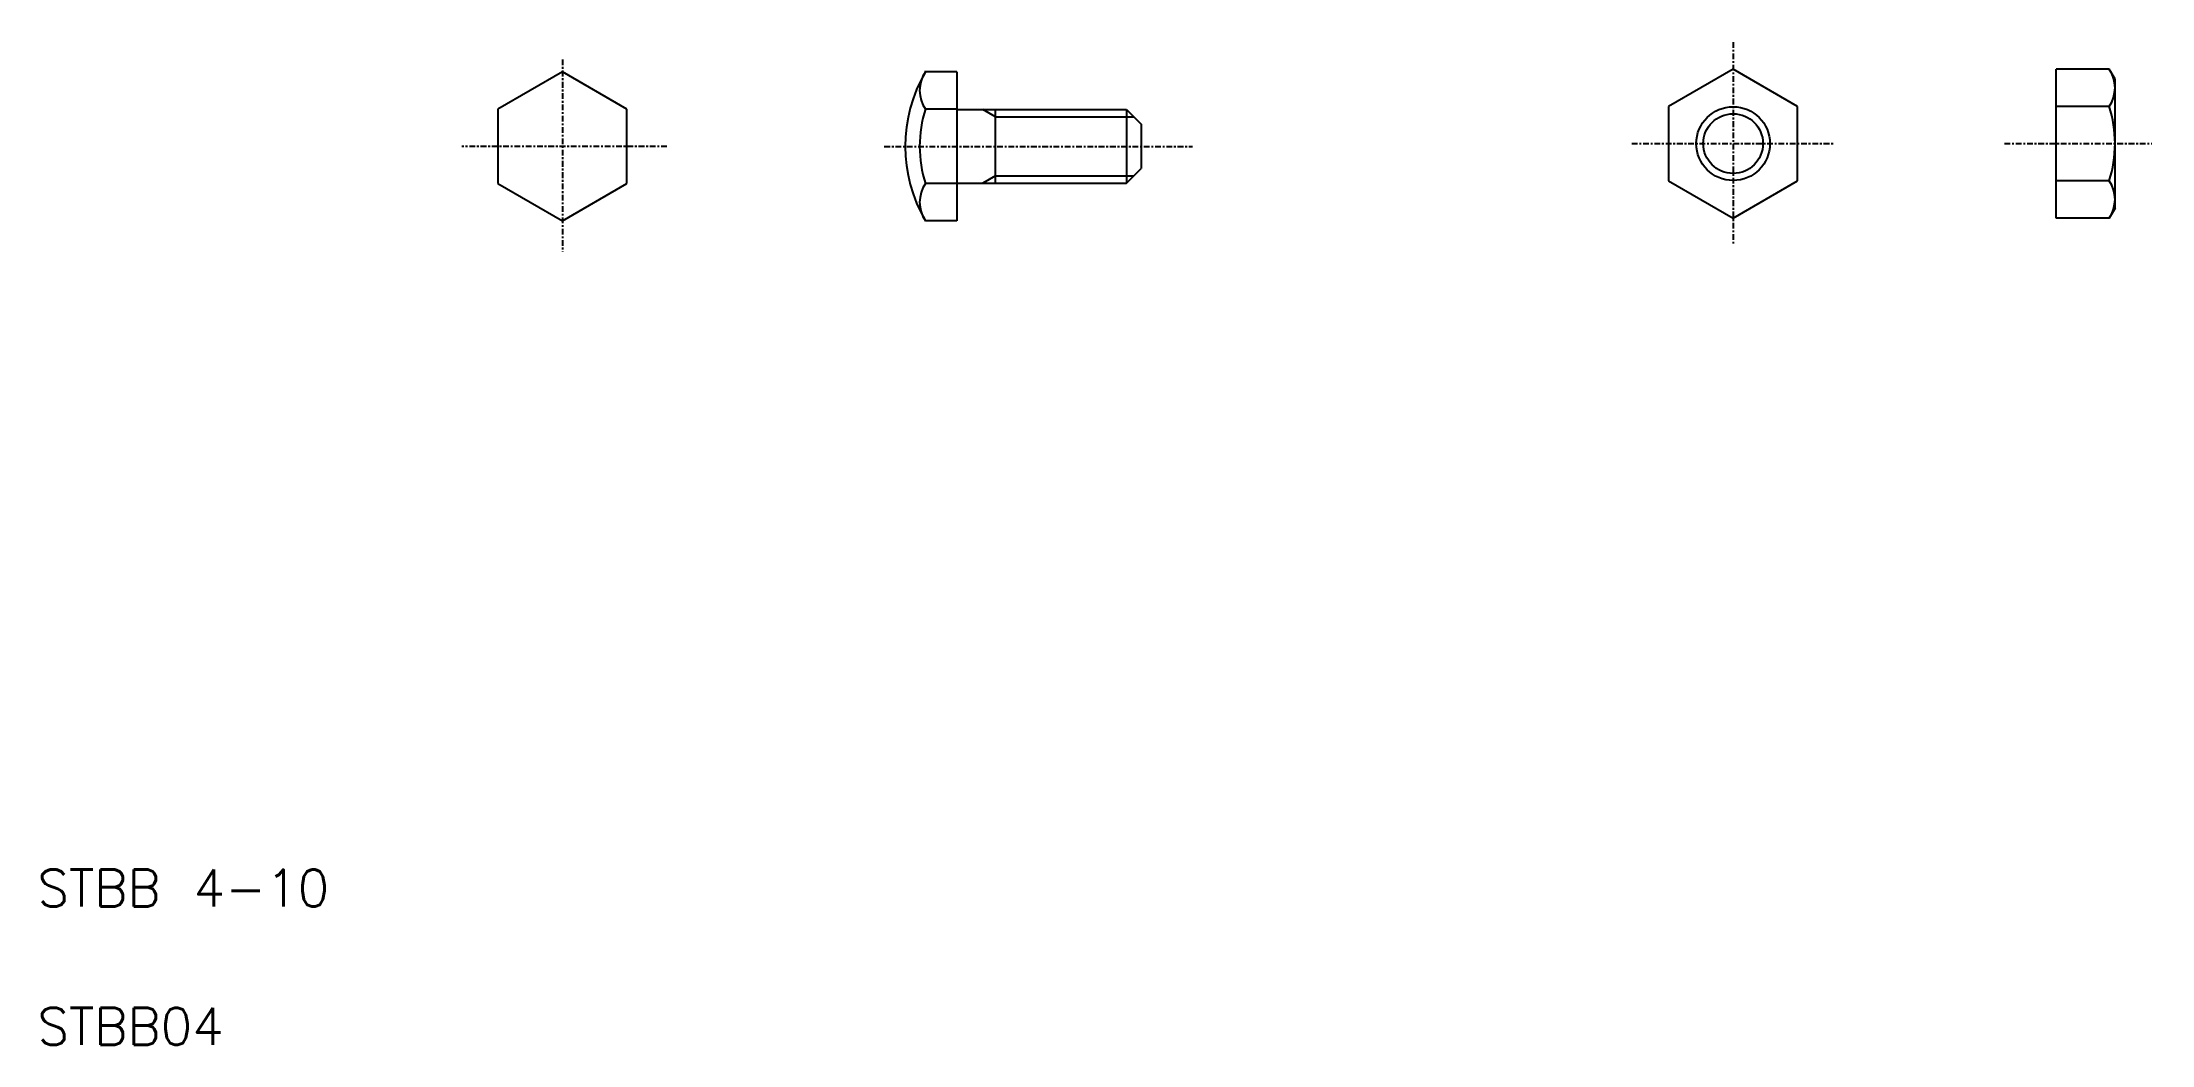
# Model space of a CAD drawing. Extents: x 5 to 120, y 5 to 59.
import ezdxf

# ---------------------------------------------------------------- set-up
doc = ezdxf.new("R2010")
doc.units = 0
doc.header["$LTSCALE"] = 0.25
doc.linetypes.add('CENTER', pattern=[2, 1.25, -0.25, 0.25, -0.25])
doc.layers.get('0').update_dxf_attribs({"linetype": 'CONTINUOUS'})
doc.layers.add('CENTER', color=1, linetype='CENTER')
doc.styles.get("Standard").update_dxf_attribs({"font": 'TXT', "bigfont": 'BIGFONT'})

msp = doc.modelspace()

# ---------------------------------------------------------------- linework, layer by layer
at = {"color": 7, "linetype": 'CONTINUOUS'}
for p, q in [((33.5, 57.77), (30, 55.75)), ((37, 55.75), (33.5, 57.77)), ((54.91, 57.77), (53.16, 57.77)), ((54.91, 57.77), (54.91, 49.69)), ((97.05, 57.92), (93.55, 55.9)), ((100.55, 55.9), (97.05, 57.92)), ((114.58, 49.84), (114.58, 57.92)), ((117.46, 57.92), (114.58, 57.92)), ((117.78, 50.38), (117.78, 57.38)), ((30, 55.75), (30, 51.71)), ((37, 51.71), (37, 55.75)), ((54.91, 55.75), (53.2, 55.75)), ((54.91, 55.73), (64.11, 55.73)), ((57.01, 51.73), (57.01, 55.73)), ((64.11, 55.73), (64.11, 51.73)), ((64.11, 55.73), (64.91, 54.93)), ((93.55, 55.9), (93.55, 51.86)), ((100.55, 51.86), (100.55, 55.9)), ((117.46, 55.9), (114.58, 55.9)), ((64.91, 54.93), (64.91, 52.53)), ((30, 51.71), (33.5, 49.69)), ((33.5, 49.69), (37, 51.71)), ((54.91, 51.71), (53.2, 51.71)), ((54.91, 51.73), (64.11, 51.73)), ((64.11, 51.73), (64.91, 52.53)), ((93.55, 51.86), (97.05, 49.84)), ((97.05, 49.84), (100.55, 51.86)), ((117.46, 51.86), (114.58, 51.86)), ((54.91, 49.69), (53.2, 49.69)), ((117.46, 49.84), (114.58, 49.84))]:
    msp.add_line(p, q, dxfattribs=at)
for p, q in [((117.78, 57.38), (117.46, 57.92)), ((54.91, 55.75), (54.91, 55.75)), ((54.91, 53.73), (54.91, 53.73)), ((117.78, 50.38), (117.46, 49.84))]:
    msp.add_line(p, q)
at = {"color": 3, "linetype": 'CONTINUOUS'}
for p, q in [((57.01, 55.33), (56.32, 55.73)), ((57.01, 55.33), (64.51, 55.33)), ((57.01, 52.13), (56.32, 51.73)), ((57.01, 52.13), (64.51, 52.13))]:
    msp.add_line(p, q, dxfattribs=at)
msp.add_circle((97.05, 53.88), 2, dxfattribs=at)
at = {"color": 7, "linetype": 'CONTINUOUS'}
msp.add_circle((97.05, 53.88), 1.62, dxfattribs=at)
for centre, radius, start, end in [((60.11, 53.73), 8, 149.6566, 210.3434), ((54.68, 56.76), 1.79, 145.616, 214.384), ((59.58, 53.73), 6.69, 162.4122, 197.5878), ((54.68, 50.7), 1.79, 145.616, 214.384)]:
    msp.add_arc(centre, radius, start, end, dxfattribs=at)
for centre, radius, start, end in [((115.99, 56.91), 1.79, 325.6157, 34.3843), ((111.09, 53.88), 6.69, 342.412, 17.588), ((115.99, 50.85), 1.79, 325.6157, 34.3843)]:
    msp.add_arc(centre, radius, start, end)
at = {"layer": 'CENTER', "color": 1, "linetype": 'CENTER'}
for p, q in [((33.5, 58.45), (33.5, 48.03)), ((97.05, 59.38), (97.05, 48.38)), ((91.55, 53.88), (102.55, 53.88)), ((111.78, 53.88), (119.78, 53.88)), ((39.17, 53.73), (28.03, 53.73)), ((50.97, 53.73), (67.7, 53.73))]:
    msp.add_line(p, q, dxfattribs=at)

# ---------------------------------------------------------------- texts
for s, p in [('STBB 4-10', (5, 12.5)), ('STBB04', (5, 5))]:
    msp.add_text(s, height=2).set_placement(p)

doc.saveas('drawing.dxf')
